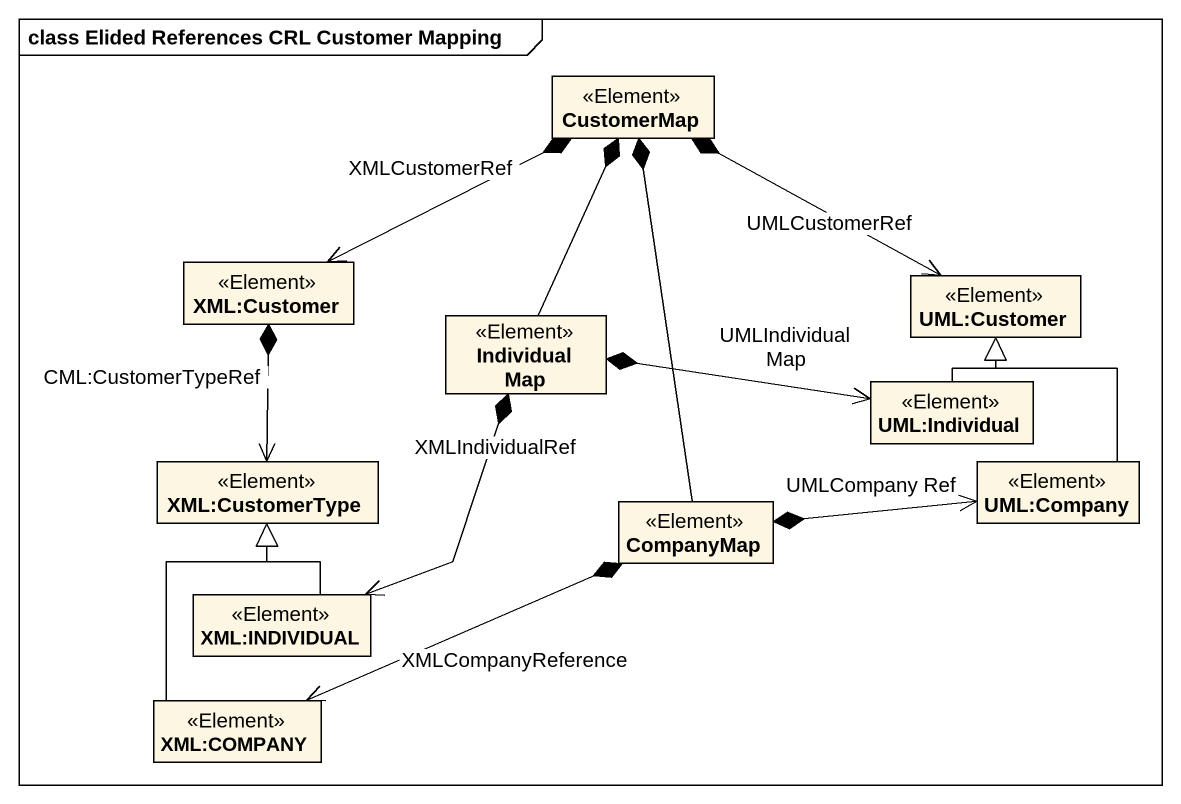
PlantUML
@startuml
mainframe class Elided References CRL Customer Mapping
hide circle
hide empty members
class CustomerMap <<Element>>
class "XML:Customer" as XML_Customer <<Element>>
class "Individual Map" as Individual_Map <<Element>>
class "UML:Customer" as UML_Customer <<Element>>
class "UML:Individual" as UML_Individual <<Element>>
class "XML:CustomerType" as XML_CustomerType <<Element>>
class CompanyMap <<Element>>
class "UML:Company" as UML_Company <<Element>>
class "XML:INDIVIDUAL" as XML_INDIVIDUAL <<Element>>
class "XML:COMPANY" as XML_COMPANY <<Element>>
CustomerMap *-left-> XML_Customer : XMLCustomerRef
CustomerMap *-- Individual_Map
CustomerMap *-right-> UML_Customer : UMLCustomerRef
CustomerMap *-- CompanyMap
XML_Customer *--> XML_CustomerType : CML:CustomerTypeRef
Individual_Map *-right-> UML_Individual : UMLIndividualMap
Individual_Map *--> XML_INDIVIDUAL : XMLIndividualRef
UML_Individual -up-|> UML_Customer
CompanyMap *-right-> UML_Company : UMLCompany Ref
CompanyMap *-left-> XML_COMPANY : XMLCompanyReference
UML_Company -up-|> UML_Customer
XML_INDIVIDUAL -up-|> XML_CustomerType
XML_COMPANY -up-|> XML_CustomerType
@enduml
